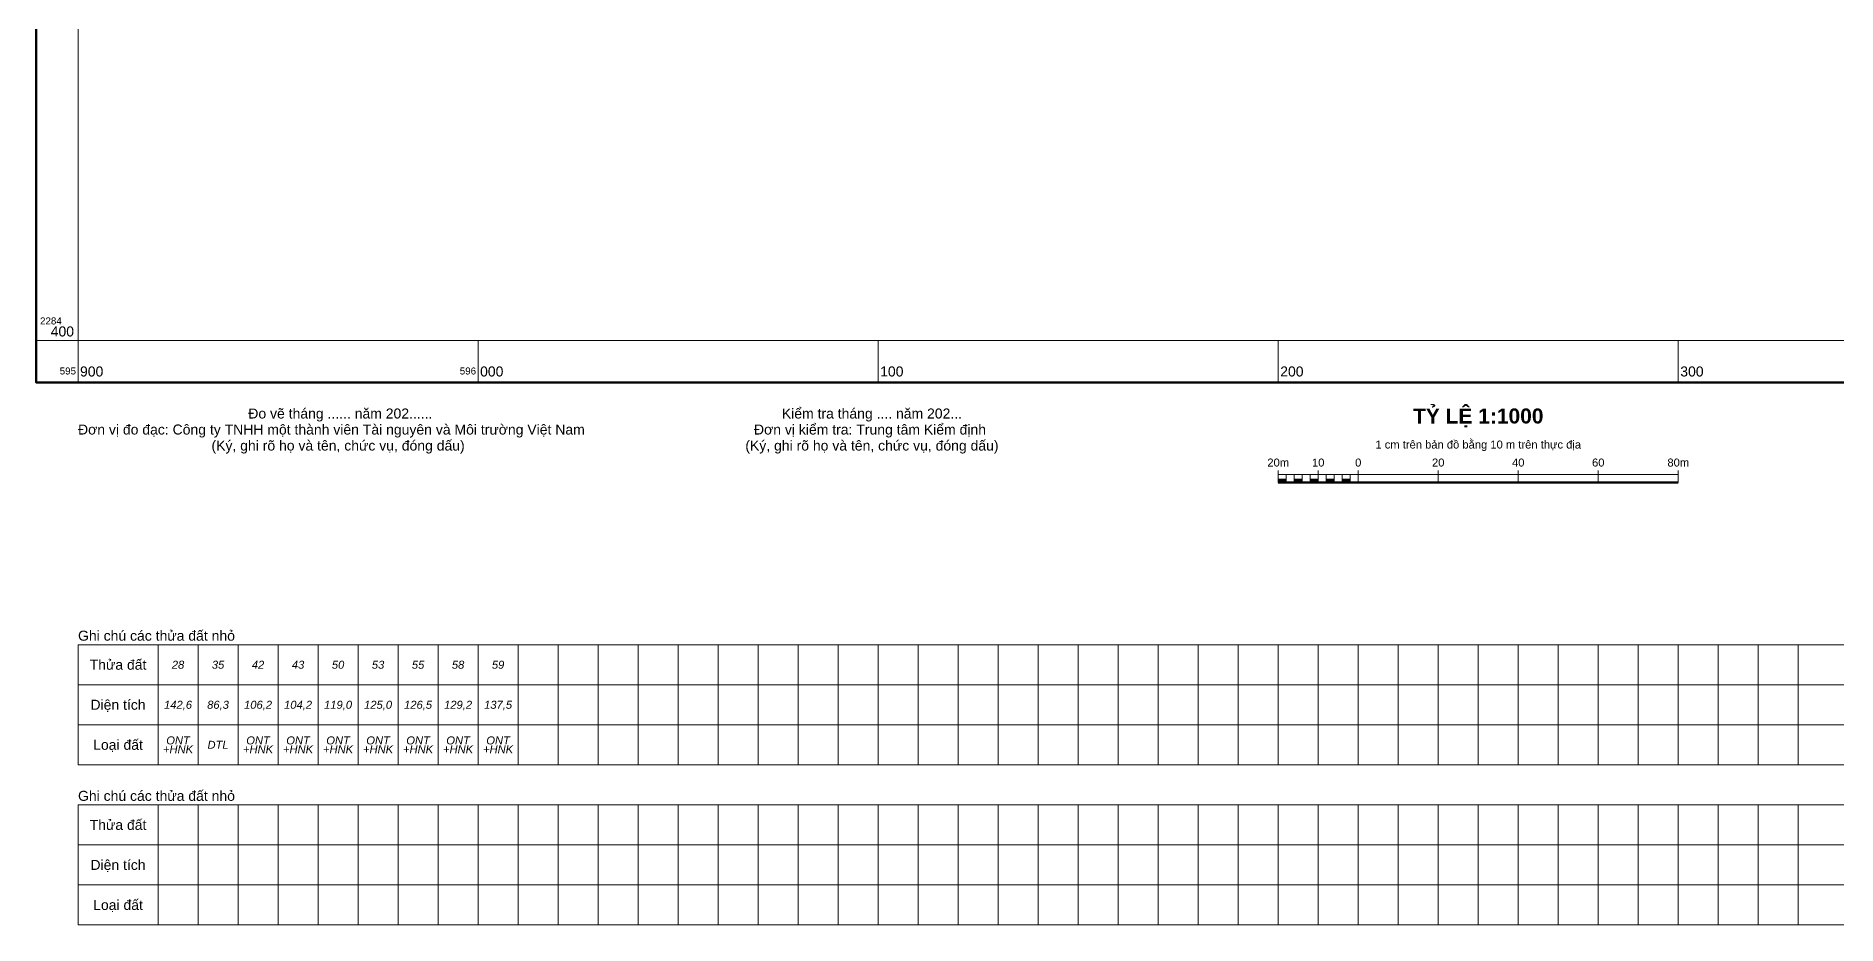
# Model space of a CAD drawing. Header units: metres. Extents: x 595890 to 596620, y 2284254 to 2285145.
# Drawn here: x 595889.5 to 596339.7, y 2284254 to 2284476 of the extents above; entities that cross this region are included whole.
import ezdxf
from ezdxf.enums import TextEntityAlignment as Align

# ---------------------------------------------------------------- set-up
doc = ezdxf.new("R2010")
doc.units = ezdxf.units.M
doc.header["$MEASUREMENT"] = 0
for name, color, linetype, lineweight in [('Level 13', 7, 'Continuous', 0), ('Level 2', 7, 'Continuous', 0), ('Level 4', 7, 'Continuous', 0), ('Level 63', 7, 'Continuous', 0)]:
    doc.layers.add(name, color=color, linetype=linetype, lineweight=lineweight)
doc.styles.add('Style-Arial', font='arial.ttf')
doc.styles.add('Style-Arial IF', font='ariali.ttf')

# ---------------------------------------------------------------- blocks, each defined once
blk = doc.blocks.new('N_THUA_52')
at = {"layer": 'Level 13', "color": 7, "linetype": 'Continuous', "lineweight": 0, "style": 'Style-Arial IF'}
blk.add_text('28', height=2, dxfattribs=at).set_placement((0, 10), align=Align.MIDDLE_CENTER)
at = {"layer": 'Level 2', "color": 7, "linetype": 'Continuous', "lineweight": 0, "style": 'Style-Arial IF'}
for s, p in [('ONT', (0, -9.9)), ('+HNK', (0, -12.1))]:
    blk.add_text(s, height=2, dxfattribs=at).set_placement(p, align=Align.CENTER)
at = {"layer": 'Level 4', "color": 7, "linetype": 'Continuous', "lineweight": 0, "style": 'Style-Arial IF'}
blk.add_text('142,6', height=2, dxfattribs=at).set_placement((0, 0), align=Align.MIDDLE_CENTER)
blk = doc.blocks.new('N_THUA_53')
at = {"layer": 'Level 13', "color": 7, "linetype": 'Continuous', "lineweight": 0, "style": 'Style-Arial IF'}
blk.add_text('35', height=2, dxfattribs=at).set_placement((0, 10), align=Align.MIDDLE_CENTER)
at = {"layer": 'Level 2', "color": 7, "linetype": 'Continuous', "lineweight": 0, "style": 'Style-Arial IF'}
blk.add_text('DTL', height=2, dxfattribs=at).set_placement((0, -10), align=Align.MIDDLE_CENTER)
at = {"layer": 'Level 4', "color": 7, "linetype": 'Continuous', "lineweight": 0, "style": 'Style-Arial IF'}
blk.add_text('86,3', height=2, dxfattribs=at).set_placement((0, 0), align=Align.MIDDLE_CENTER)
blk = doc.blocks.new('N_THUA_54')
at = {"layer": 'Level 13', "color": 7, "linetype": 'Continuous', "lineweight": 0, "style": 'Style-Arial IF'}
blk.add_text('42', height=2, dxfattribs=at).set_placement((0, 10), align=Align.MIDDLE_CENTER)
at = {"layer": 'Level 2', "color": 7, "linetype": 'Continuous', "lineweight": 0, "style": 'Style-Arial IF'}
for s, p in [('ONT', (0, -9.9)), ('+HNK', (0, -12.1))]:
    blk.add_text(s, height=2, dxfattribs=at).set_placement(p, align=Align.CENTER)
at = {"layer": 'Level 4', "color": 7, "linetype": 'Continuous', "lineweight": 0, "style": 'Style-Arial IF'}
blk.add_text('106,2', height=2, dxfattribs=at).set_placement((0, 0), align=Align.MIDDLE_CENTER)
blk = doc.blocks.new('N_THUA_55')
at = {"layer": 'Level 13', "color": 7, "linetype": 'Continuous', "lineweight": 0, "style": 'Style-Arial IF'}
blk.add_text('43', height=2, dxfattribs=at).set_placement((0, 10), align=Align.MIDDLE_CENTER)
at = {"layer": 'Level 2', "color": 7, "linetype": 'Continuous', "lineweight": 0, "style": 'Style-Arial IF'}
for s, p in [('ONT', (0, -9.9)), ('+HNK', (0, -12.1))]:
    blk.add_text(s, height=2, dxfattribs=at).set_placement(p, align=Align.CENTER)
at = {"layer": 'Level 4', "color": 7, "linetype": 'Continuous', "lineweight": 0, "style": 'Style-Arial IF'}
blk.add_text('104,2', height=2, dxfattribs=at).set_placement((0, 0), align=Align.MIDDLE_CENTER)
blk = doc.blocks.new('N_THUA_56')
at = {"layer": 'Level 13', "color": 7, "linetype": 'Continuous', "lineweight": 0, "style": 'Style-Arial IF'}
blk.add_text('50', height=2, dxfattribs=at).set_placement((0, 10), align=Align.MIDDLE_CENTER)
at = {"layer": 'Level 2', "color": 7, "linetype": 'Continuous', "lineweight": 0, "style": 'Style-Arial IF'}
for s, p in [('ONT', (0, -9.9)), ('+HNK', (0, -12.1))]:
    blk.add_text(s, height=2, dxfattribs=at).set_placement(p, align=Align.CENTER)
at = {"layer": 'Level 4', "color": 7, "linetype": 'Continuous', "lineweight": 0, "style": 'Style-Arial IF'}
blk.add_text('119,0', height=2, dxfattribs=at).set_placement((0, 0), align=Align.MIDDLE_CENTER)
blk = doc.blocks.new('N_THUA_57')
at = {"layer": 'Level 13', "color": 7, "linetype": 'Continuous', "lineweight": 0, "style": 'Style-Arial IF'}
blk.add_text('53', height=2, dxfattribs=at).set_placement((0, 10), align=Align.MIDDLE_CENTER)
at = {"layer": 'Level 2', "color": 7, "linetype": 'Continuous', "lineweight": 0, "style": 'Style-Arial IF'}
for s, p in [('ONT', (0, -9.9)), ('+HNK', (0, -12.1))]:
    blk.add_text(s, height=2, dxfattribs=at).set_placement(p, align=Align.CENTER)
at = {"layer": 'Level 4', "color": 7, "linetype": 'Continuous', "lineweight": 0, "style": 'Style-Arial IF'}
blk.add_text('125,0', height=2, dxfattribs=at).set_placement((0, 0), align=Align.MIDDLE_CENTER)
blk = doc.blocks.new('N_THUA_58')
at = {"layer": 'Level 13', "color": 7, "linetype": 'Continuous', "lineweight": 0, "style": 'Style-Arial IF'}
blk.add_text('55', height=2, dxfattribs=at).set_placement((0, 10), align=Align.MIDDLE_CENTER)
at = {"layer": 'Level 2', "color": 7, "linetype": 'Continuous', "lineweight": 0, "style": 'Style-Arial IF'}
for s, p in [('ONT', (0, -9.9)), ('+HNK', (0, -12.1))]:
    blk.add_text(s, height=2, dxfattribs=at).set_placement(p, align=Align.CENTER)
at = {"layer": 'Level 4', "color": 7, "linetype": 'Continuous', "lineweight": 0, "style": 'Style-Arial IF'}
blk.add_text('126,5', height=2, dxfattribs=at).set_placement((0, 0), align=Align.MIDDLE_CENTER)
blk = doc.blocks.new('N_THUA_59')
at = {"layer": 'Level 13', "color": 7, "linetype": 'Continuous', "lineweight": 0, "style": 'Style-Arial IF'}
blk.add_text('58', height=2, dxfattribs=at).set_placement((0, 10), align=Align.MIDDLE_CENTER)
at = {"layer": 'Level 2', "color": 7, "linetype": 'Continuous', "lineweight": 0, "style": 'Style-Arial IF'}
for s, p in [('ONT', (0, -9.9)), ('+HNK', (0, -12.1))]:
    blk.add_text(s, height=2, dxfattribs=at).set_placement(p, align=Align.CENTER)
at = {"layer": 'Level 4', "color": 7, "linetype": 'Continuous', "lineweight": 0, "style": 'Style-Arial IF'}
blk.add_text('129,2', height=2, dxfattribs=at).set_placement((0, 0), align=Align.MIDDLE_CENTER)
blk = doc.blocks.new('N_THUA_60')
at = {"layer": 'Level 13', "color": 7, "linetype": 'Continuous', "lineweight": 0, "style": 'Style-Arial IF'}
blk.add_text('59', height=2, dxfattribs=at).set_placement((0, 10), align=Align.MIDDLE_CENTER)
at = {"layer": 'Level 2', "color": 7, "linetype": 'Continuous', "lineweight": 0, "style": 'Style-Arial IF'}
for s, p in [('ONT', (0, -9.9)), ('+HNK', (0, -12.1))]:
    blk.add_text(s, height=2, dxfattribs=at).set_placement(p, align=Align.CENTER)
at = {"layer": 'Level 4', "color": 7, "linetype": 'Continuous', "lineweight": 0, "style": 'Style-Arial IF'}
blk.add_text('137,5', height=2, dxfattribs=at).set_placement((0, 0), align=Align.MIDDLE_CENTER)

msp = doc.modelspace()

# ---------------------------------------------------------------- linework, layer by layer
at = {"layer": 'Level 63', "color": 7, "linetype": 'Continuous', "lineweight": 0}
for p, q in [((595900, 2284400), (595889.5, 2284400)), ((595900, 2284400), (595900, 2284389.5)), ((596000, 2284400), (596000, 2284389.5)), ((596100, 2284400), (596100, 2284389.5)), ((596200, 2284400), (596200, 2284389.5)), ((596300, 2284400), (596300, 2284389.5))]:
    msp.add_line(p, q, dxfattribs=at)
at = {"layer": 'Level 63', "color": 7, "linetype": 'Continuous', "lineweight": 13}
for p, q in [((596200.00014, 2284364.499983), (596200.00014, 2284367.499985)), ((596200.00014, 2284366.499984), (596300.000187, 2284366.499984)), ((596202.000141, 2284364.499983), (596202.000141, 2284366.499984)), ((596204.000142, 2284364.499983), (596204.000142, 2284366.499984)), ((596206.000143, 2284364.499983), (596206.000143, 2284366.499984)), ((596208.000144, 2284364.499983), (596208.000144, 2284366.499984)), ((596210.000145, 2284364.499983), (596210.000145, 2284367.499985)), ((596212.000146, 2284364.499983), (596212.000146, 2284366.499984)), ((596214.000147, 2284364.499983), (596214.000147, 2284366.499984)), ((596216.000148, 2284364.499983), (596216.000148, 2284366.499984)), ((596218.000149, 2284364.499983), (596218.000149, 2284366.499984)), ((596220.00015, 2284364.499983), (596220.00015, 2284367.499985)), ((596240.000159, 2284364.499983), (596240.000159, 2284367.499985)), ((596260.000168, 2284364.499983), (596260.000168, 2284367.499985)), ((596280.000178, 2284364.499983), (596280.000178, 2284367.499985)), ((596300.000187, 2284364.499983), (596300.000187, 2284367.499985))]:
    msp.add_line(p, q, dxfattribs=at)
at = {"layer": 'Level 63', "color": 7, "linetype": 'Continuous', "lineweight": 53}
msp.add_line((596200.00014, 2284364.499983), (596300.000187, 2284364.499983), dxfattribs=at)
at = {"layer": 'Level 63', "color": 250, "linetype": 'Continuous', "lineweight": 0}
for p, q in [((595900, 2284323.999893), (596480.000814, 2284323.999893)), ((595900, 2284293.999851), (595900, 2284323.999893)), ((595920.000028, 2284293.999851), (595920.000028, 2284323.999893)), ((595930.000042, 2284293.999851), (595930.000042, 2284323.999893)), ((595940.000056, 2284293.999851), (595940.000056, 2284323.999893)), ((595950.00007, 2284293.999851), (595950.00007, 2284323.999893)), ((595960.000084, 2284293.999851), (595960.000084, 2284323.999893)), ((595970.000098, 2284293.999851), (595970.000098, 2284323.999893)), ((595980.000112, 2284293.999851), (595980.000112, 2284323.999893)), ((595990.000126, 2284293.999851), (595990.000126, 2284323.999893)), ((596000.00014, 2284293.999851), (596000.00014, 2284323.999893)), ((596010.000154, 2284293.999851), (596010.000154, 2284323.999893)), ((596020.000168, 2284293.999851), (596020.000168, 2284323.999893)), ((596030.000182, 2284293.999851), (596030.000182, 2284323.999893)), ((596040.000196, 2284293.999851), (596040.000196, 2284323.999893)), ((596050.000211, 2284293.999851), (596050.000211, 2284323.999893)), ((596060.000225, 2284293.999851), (596060.000225, 2284323.999893)), ((596070.000239, 2284293.999851), (596070.000239, 2284323.999893)), ((596080.000253, 2284293.999851), (596080.000253, 2284323.999893)), ((596090.000267, 2284293.999851), (596090.000267, 2284323.999893)), ((596100.000281, 2284293.999851), (596100.000281, 2284323.999893)), ((596110.000295, 2284293.999851), (596110.000295, 2284323.999893)), ((596120.000309, 2284293.999851), (596120.000309, 2284323.999893)), ((596130.000323, 2284293.999851), (596130.000323, 2284323.999893)), ((596140.000337, 2284293.999851), (596140.000337, 2284323.999893)), ((596150.000351, 2284293.999851), (596150.000351, 2284323.999893)), ((596160.000365, 2284293.999851), (596160.000365, 2284323.999893)), ((596170.000379, 2284293.999851), (596170.000379, 2284323.999893)), ((596180.000393, 2284293.999851), (596180.000393, 2284323.999893)), ((596190.000407, 2284293.999851), (596190.000407, 2284323.999893)), ((596200.000421, 2284293.999851), (596200.000421, 2284323.999893)), ((596210.000435, 2284293.999851), (596210.000435, 2284323.999893)), ((596220.000449, 2284293.999851), (596220.000449, 2284323.999893)), ((596230.000463, 2284293.999851), (596230.000463, 2284323.999893)), ((596240.000477, 2284293.999851), (596240.000477, 2284323.999893)), ((596250.000491, 2284293.999851), (596250.000491, 2284323.999893)), ((596260.000505, 2284293.999851), (596260.000505, 2284323.999893)), ((596270.000519, 2284293.999851), (596270.000519, 2284323.999893)), ((596280.000533, 2284293.999851), (596280.000533, 2284323.999893)), ((596290.000547, 2284293.999851), (596290.000547, 2284323.999893)), ((596300.000561, 2284293.999851), (596300.000561, 2284323.999893)), ((596310.000575, 2284293.999851), (596310.000575, 2284323.999893)), ((596320.000589, 2284293.999851), (596320.000589, 2284323.999893)), ((596330.000603, 2284293.999851), (596330.000603, 2284323.999893)), ((595900, 2284313.999879), (596480.000814, 2284313.999879)), ((595900, 2284303.999865), (596480.000814, 2284303.999865)), ((595900, 2284293.999851), (596480.000814, 2284293.999851)), ((595900, 2284283.999837), (596480.000814, 2284283.999837)), ((595900, 2284283.999837), (596480.000814, 2284283.999837)), ((595900, 2284253.999795), (595900, 2284283.999837)), ((595920.000028, 2284253.999795), (595920.000028, 2284283.999837)), ((595930.000042, 2284253.999795), (595930.000042, 2284283.999837)), ((595940.000056, 2284253.999795), (595940.000056, 2284283.999837)), ((595950.00007, 2284253.999795), (595950.00007, 2284283.999837)), ((595960.000084, 2284253.999795), (595960.000084, 2284283.999837)), ((595970.000098, 2284253.999795), (595970.000098, 2284283.999837)), ((595980.000112, 2284253.999795), (595980.000112, 2284283.999837)), ((595990.000126, 2284253.999795), (595990.000126, 2284283.999837)), ((596000.00014, 2284253.999795), (596000.00014, 2284283.999837)), ((596010.000154, 2284253.999795), (596010.000154, 2284283.999837)), ((596020.000168, 2284253.999795), (596020.000168, 2284283.999837)), ((596030.000182, 2284253.999795), (596030.000182, 2284283.999837)), ((596040.000196, 2284253.999795), (596040.000196, 2284283.999837)), ((596050.000211, 2284253.999795), (596050.000211, 2284283.999837)), ((596060.000225, 2284253.999795), (596060.000225, 2284283.999837)), ((596070.000239, 2284253.999795), (596070.000239, 2284283.999837)), ((596080.000253, 2284253.999795), (596080.000253, 2284283.999837)), ((596090.000267, 2284253.999795), (596090.000267, 2284283.999837)), ((596100.000281, 2284253.999795), (596100.000281, 2284283.999837)), ((596110.000295, 2284253.999795), (596110.000295, 2284283.999837)), ((596120.000309, 2284253.999795), (596120.000309, 2284283.999837)), ((596130.000323, 2284253.999795), (596130.000323, 2284283.999837)), ((596140.000337, 2284253.999795), (596140.000337, 2284283.999837)), ((596150.000351, 2284253.999795), (596150.000351, 2284283.999837)), ((596160.000365, 2284253.999795), (596160.000365, 2284283.999837)), ((596170.000379, 2284253.999795), (596170.000379, 2284283.999837)), ((596180.000393, 2284253.999795), (596180.000393, 2284283.999837)), ((596190.000407, 2284253.999795), (596190.000407, 2284283.999837)), ((596200.000421, 2284253.999795), (596200.000421, 2284283.999837)), ((596210.000435, 2284253.999795), (596210.000435, 2284283.999837)), ((596220.000449, 2284253.999795), (596220.000449, 2284283.999837)), ((596230.000463, 2284253.999795), (596230.000463, 2284283.999837)), ((596240.000477, 2284253.999795), (596240.000477, 2284283.999837)), ((596250.000491, 2284253.999795), (596250.000491, 2284283.999837)), ((596260.000505, 2284253.999795), (596260.000505, 2284283.999837)), ((596270.000519, 2284253.999795), (596270.000519, 2284283.999837)), ((596280.000533, 2284253.999795), (596280.000533, 2284283.999837)), ((596290.000547, 2284253.999795), (596290.000547, 2284283.999837)), ((596300.000561, 2284253.999795), (596300.000561, 2284283.999837)), ((596310.000575, 2284253.999795), (596310.000575, 2284283.999837)), ((596320.000589, 2284253.999795), (596320.000589, 2284283.999837)), ((596330.000603, 2284253.999795), (596330.000603, 2284283.999837)), ((595900, 2284273.999823), (596480.000814, 2284273.999823)), ((595900, 2284263.999809), (596480.000814, 2284263.999809)), ((595900, 2284253.999795), (596480.000814, 2284253.999795))]:
    msp.add_line(p, q, dxfattribs=at)
at = {"layer": 'Level 63', "color": 7, "linetype": 'Continuous', "lineweight": 80, "flags": 128}
msp.add_lwpolyline([(595889.5, 2285110.5), (596610.5, 2285110.5), (596610.5, 2284389.5), (595889.5, 2284389.5), (595889.5, 2285110.5)], dxfattribs=at)
at = {"layer": 'Level 63', "color": 7, "linetype": 'Continuous', "lineweight": 0, "flags": 128}
msp.add_lwpolyline([(595900, 2285100), (596600, 2285100), (596600, 2284400), (595900, 2284400), (595900, 2285100)], dxfattribs=at)
at = {"layer": 'Level 63', "color": 7, "linetype": 'Continuous', "lineweight": 0}
for points in [[(596200.00014, 2284364.499983), (596202.000141, 2284364.499983), (596200.00014, 2284365.499984), (596202.000141, 2284365.499984)], [(596204.000142, 2284364.499983), (596206.000143, 2284364.499983), (596204.000142, 2284365.499984), (596206.000143, 2284365.499984)], [(596208.000144, 2284364.499983), (596210.000145, 2284364.499983), (596208.000144, 2284365.499984), (596210.000145, 2284365.499984)], [(596212.000146, 2284364.499983), (596214.000147, 2284364.499983), (596212.000146, 2284365.499984), (596214.000147, 2284365.499984)], [(596216.000148, 2284364.499983), (596218.000149, 2284364.499983), (596216.000148, 2284365.499984), (596218.000149, 2284365.499984)]]:
    msp.add_solid(points, dxfattribs=at)

# ---------------------------------------------------------------- block references
at = {"layer": 'Level 13', "color": 7, "linetype": 'Continuous', "lineweight": 0}
for name, p in [('N_THUA_52', (595925, 2284308.9999)), ('N_THUA_53', (595935, 2284308.9999)), ('N_THUA_54', (595945, 2284308.9999)), ('N_THUA_55', (595955, 2284308.9999)), ('N_THUA_56', (595965, 2284308.9999)), ('N_THUA_57', (595975, 2284308.9999)), ('N_THUA_58', (595985, 2284308.9999)), ('N_THUA_59', (595995, 2284308.9999)), ('N_THUA_60', (596005, 2284308.9999))]:
    msp.add_blockref(name, p, dxfattribs=at)

# ---------------------------------------------------------------- texts
at = {"layer": 'Level 63', "color": 7, "linetype": 'Continuous', "lineweight": 0, "style": 'Style-Arial'}
for s, height, p in [('2284', 1.75, (595890.5, 2284404)), ('900', 2.5, (595900.5, 2284391)), ('000', 2.5, (596000.5, 2284391)), ('100', 2.5, (596100.5, 2284391)), ('200', 2.5, (596200.5, 2284391)), ('300', 2.5, (596300.5, 2284391))]:
    msp.add_text(s, height=height, dxfattribs=at).set_placement(p)
for s, height, p in [('400', 2.5, (595899, 2284401)), ('595', 1.75, (595899.5, 2284391.5)), ('596', 1.75, (595999.5, 2284391.5))]:
    msp.add_text(s, height=height, dxfattribs=at).set_placement(p, align=Align.RIGHT)
at = {"layer": 'Level 63', "color": 250, "linetype": 'Continuous', "lineweight": 0, "style": 'Style-Arial'}
for s, p in [('Đo vẽ tháng ...... năm 202......', (595942.565631, 2284380.499973)), ('Đơn vị đo đạc: Công ty TNHH một thành viên Tài nguyên và Môi trường Việt Nam', (595900, 2284376.499967)), ('(Ký, ghi rõ họ và tên, chức vụ, đóng dấu)', (595933.358004, 2284372.499961)), ('Ghi chú các thửa đất nhỏ', (595900, 2284324.999895)), ('Ghi chú các thửa đất nhỏ', (595900, 2284284.999839))]:
    msp.add_text(s, height=2.500004, dxfattribs=at).set_placement(p)
for s, p in [('Kiểm tra tháng .... năm 202...', (596098.446295, 2284380.499973)), ('Đơn vị kiểm tra: Trung tâm Kiểm định ', (596098.446295, 2284376.499967)), ('(Ký, ghi rõ họ và tên, chức vụ, đóng dấu)', (596098.446295, 2284372.499961))]:
    msp.add_text(s, height=2.500004, dxfattribs=at).set_placement(p, align=Align.CENTER)
at = {"layer": 'Level 63', "color": 7, "linetype": 'Continuous', "lineweight": 0, "style": 'Style-Arial'}
msp.add_text('1 cm trên bản đồ bằng 10 m trên thực địa', height=2.000001, dxfattribs=at).set_placement((596250.000164, 2284374.999988), align=Align.TOP_CENTER)
for s, p in [('20m', (596200.00014, 2284368.499985)), ('10', (596210.000145, 2284368.499985)), ('0', (596220.00015, 2284368.499985)), ('20', (596240.000159, 2284368.499985)), ('40', (596260.000168, 2284368.499985)), ('60', (596280.000178, 2284368.499985)), ('80m', (596300.000187, 2284368.499985))]:
    msp.add_text(s, height=2.000001, dxfattribs=at).set_placement(p, align=Align.CENTER)
at = {"layer": 'Level 63', "color": 250, "linetype": 'Continuous', "lineweight": 0, "style": 'Style-Arial'}
for s, p in [('Thửa đất', (595910.000014, 2284318.999886)), ('Diện tích', (595910.000014, 2284308.999872)), ('Loại đất', (595910.000014, 2284298.999858)), ('Thửa đất', (595910.000014, 2284278.99983)), ('Diện tích', (595910.000014, 2284268.999816)), ('Loại đất', (595910.000014, 2284258.999802))]:
    msp.add_text(s, height=2.500004, dxfattribs=at).set_placement(p, align=Align.MIDDLE_CENTER)
at = {"layer": 'Level 63', "color": 7, "linetype": 'Continuous', "lineweight": 0, "insert": (596250.000164, 2284382.999992), "char_height": 3.750002, "attachment_point": 2, "line_spacing_factor": 0.6, "style": 'Style-Arial'}
msp.add_mtext('\\fArial|b1|i0|c00|p39;TỶ LỆ 1:1000', dxfattribs=at)

doc.saveas('drawing.dxf')
